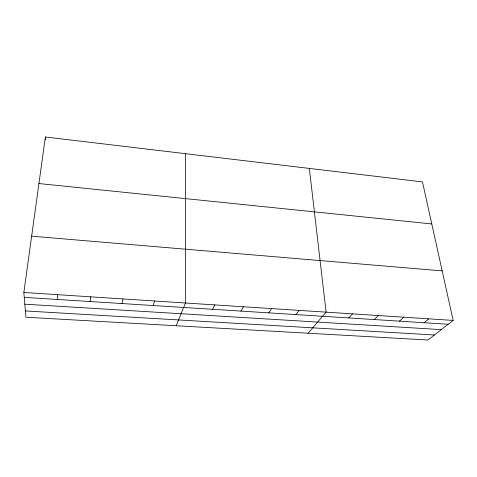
<?xml version="1.0" encoding="UTF-8"?>
<svg xmlns="http://www.w3.org/2000/svg" width="477" height="477" viewBox="0 0 477 477"><rect width="100%" height="100%" fill="white"/><g stroke="black" fill="none" stroke-linecap="round" stroke-linejoin="round"><path stroke-width="0.72" d="M185.601 153.689L185.458 302.996L176.234 325.749M57.586 299.473L57.663 294.679M90.165 301.536L90.708 296.831M23.85 292.479L45.381 136.994L422.473 181.892L453.15 320.413L427.917 340.006L25.913 317.235L23.85 292.479L453.15 320.413M122.023 303.557L123.006 298.93M153.171 305.53L154.578 300.987M212.593 309.299L214.781 304.904M240.945 311.099L243.491 306.771M268.712 312.858L271.604 308.601M295.919 314.582L299.139 310.39M308.053 333.214L326.113 312.143L309.334 168.423M348.705 317.932L352.545 313.866M374.32 319.554L378.446 315.553M399.434 321.146L403.84 317.205M424.065 322.708L428.734 318.821M25.388 310.938L434.38 334.985M24.822 304.189L441.285 329.631M24.255 297.356L448.219 324.241M31.643 236.181L442.179 270.882M38.929 183.55L431.78 223.94M45.381 136.994L45.416 139.743"/></g></svg>
